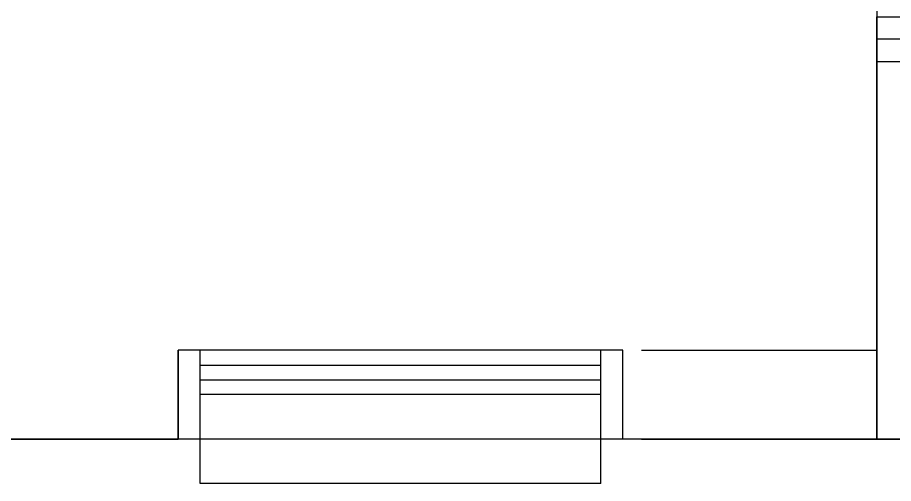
# Model space of a CAD drawing. Header units: millimetres. Extents: x 1143 to 39838, y 578 to 35727.
# Drawn here: x 8067 to 12006, y 15839 to 17937 of the extents above; entities that cross this region are included whole.
import ezdxf
from ezdxf.enums import TextEntityAlignment as Align

# ---------------------------------------------------------------- set-up
doc = ezdxf.new("R2010")
doc.units = ezdxf.units.MM
for name, color, linetype in [('3', 7, 'Continuous'), ('JJ', 8, 'Continuous'), ('PUB_WINDW', 7, 'Continuous'), ('WALL', 255, 'Continuous'), ('WINDOW', 2, 'Continuous')]:
    doc.layers.add(name, color=color, linetype=linetype)
doc.styles.add('DIM_FONT', font='SIMPLEX', dxfattribs={"width": 0.8})
doc.styles.add('SIMPLEX', font='SIMPLEX.SHX')
doc.styles.get("Standard").update_dxf_attribs({"font": 'arial.ttf'})

# ---------------------------------------------------------------- blocks, each defined once
blk = doc.blocks.new('YI')
for p, q in [((112.6, 178.4), (143.8, 178.4)), ((72.4, 3.4), (62.6, 128.4)), ((92.4, 3.4), (92.4, 49.7)), ((62.6, -151.6), (72.4, -26.6)), ((92.4, -69.2), (92.4, -26.6)), ((112.6, -201.6), (117.3, -201.6))]:
    blk.add_line(p, q)
blk.add_lwpolyline([(78.3, -43.2), (78.3, 22.3), (86.8, 22.3), (86.8, -43.2)], close=True)
for centre, radius, start, end in [((112.6, 128.4), 50, 90, 180), ((544.7, -7.4), 427.7, 156.4083, 178.5504), ((143.8, 168.4), 10, 332.3808, 90), ((-38.5, -9.7), 143.8, 5.2399, 39.5163), ((-38.5, -9.7), 143.8, 320.4837, 353.2645), ((549.1, -76.4), 436.9, 173.453, 194.8406), ((112.6, -151.6), 50, 180, 270), ((117.3, -191.6), 10, 270, 19.1838)]:
    blk.add_arc(centre, radius, start, end)
blk = doc.blocks.new('YIG')
for p, q in [((500, 1100), (0, 1100)), ((500, 0), (500, 1100)), ((500, 1070), (0, 1070)), ((225.4, 30), (225.4, 1070)), ((225.4, 30), (225.4, 1070)), ((255.4, 30), (255.4, 1070)), ((470, 30), (470, 1070)), ((470, 562.9), (500, 562.9)), ((470, 542.9), (500, 542.9)), ((0, 30), (500, 30)), ((500, 0), (0, 0)), ((0, 0), (500, 0))]:
    blk.add_line(p, q)
for centre in [(501.3, 628.9), (501.3, 476.5)]:
    blk.add_arc(centre, 30, 267.5434, 92.4566)
at = {"rotation": 90}
for p in [(225.4, 888.8), (225.4, 753.9), (225.4, 620.9), (225.4, 484.6), (225.4, 201.9), (225.4, 79.2)]:
    blk.add_blockref('YI', p, dxfattribs=at)
blk = doc.blocks.new('_L15QIU')
blk.add_blockref('YIG', (-255.4, -550))
at = {"style": 'DIM_FONT', "width": 0.8, "flags": 9}
for tag in ['YSIZE', 'XSIZE']:
    blk.add_attdef(tag, (0, 0), '', height=0.5, dxfattribs=at)
blk = doc.blocks.new('_C30KGW')
blk.add_blockref('_L15QIU', (-241.8, 535.6))
at = {"width": 0.8, "flags": 9}
blk.add_attdef('XSIZE', (0, 0), '', height=0.5, dxfattribs=at)
blk = doc.blocks.new('U_B11DGA')
at = {"layer": 'JJ', "linetype": 'Continuous'}
for p, q in [((878.2, 1501.9), (355.5, 979.2)), ((896.9, 1483.2), (393, 979.2)), ((1030.8, 1349.3), (526.8, 845.3)), ((1049.5, 1330.6), (545.5, 826.6)), ((1049.5, 1330.6), (545.5, 826.6)), ((709.2, 1295.4), (690.5, 1314.2)), ((721.7, 1307.9), (703, 1326.6)), ((374.2, 997.9), (686.1, 686.1)), ((355.5, 979.2), (667.4, 667.4))]:
    blk.add_line(p, q, dxfattribs=at)
for centre in [(743.6, 1368.8), (648.6, 1273.8)]:
    blk.add_arc(centre, 26.5, 42.5434, 227.4566, dxfattribs=at)
at = {"layer": 'JJ', "linetype": 'Continuous', "xscale": 0.882, "yscale": 0.882, "zscale": 0.882}
for name, p, rotation in [('YI', (1086.9, 1368), 225), ('YI', (910.6, 1191.7), 225), ('YI', (825.6, 1106.7), 225), ('YI', (742.7, 1023.8), 225), ('YI', (658.5, 939.6), 225), ('_C30KGW', (367, 987.1), 135)]:
    blk.add_blockref(name, p, dxfattribs=dict(at, rotation=rotation))
at = {"style": 'DIM_FONT', "width": 0.8, "flags": 9}
for tag in ['YSIZE', 'XSIZE']:
    blk.add_attdef(tag, (0, 0), '', height=0.5, dxfattribs=at)
blk = doc.blocks.new('_WBLK')
for p, q in [((-0.5, 0.5), (0.5, 0.5)), ((0.5, 0.1667), (-0.5, 0.1667)), ((0.5, -0.1667), (-0.5, -0.1667)), ((-0.5, -0.5), (0.5, -0.5))]:
    blk.add_line(p, q)
at = {"style": 'SIMPLEX', "flags": 9}
blk.add_attdef('A', text='', height=1, dxfattribs=at).set_placement((0, 1.5), align=Align.MIDDLE)
blk = doc.blocks.new('1T4F81聚福元')
for p, q in [((-16300, -13000), (-16400, -13000)), ((-14400, -13000), (-14500, -13000))]:
    blk.add_line(p, q)
at = {"layer": '3'}
for p, q in [((-13258, -13400), (-13258, -11700)), ((-14500, -13600), (-16300, -13600))]:
    blk.add_line(p, q, dxfattribs=at)
at = {"layer": 'WALL'}
for p, q in [((-13258, -11700), (-13258, -11500)), ((-13258, -11700), (-11442, -11700)), ((-16400, -13400), (-16400, -13000)), ((-16300, -13600), (-16300, -13000)), ((-14500, -13600), (-14500, -13000)), ((-14400, -13400), (-14400, -13000)), ((-19500, -13400), (-16400, -13400)), ((-14316, -13400), (-11416, -13400))]:
    blk.add_line(p, q, dxfattribs=at)
at = {"layer": 'WINDOW'}
blk.add_line((-14316, -13000), (-13258, -13000), dxfattribs=at)
blk.add_lwpolyline([(-13258, -10000), (-13258, -13400), (-14400, -13400), (-14400, -13000), (-16400, -13000), (-16400, -13400), (-19500, -13400), (-19500, -17100), (-19900, -17100), (-19900, -18500), (-17100, -18500), (-17100, -22100), (-15316, -22100), (-15316, -22500), (-12100, -22500), (-11400, -22500), (-11400, -23200), (-6516, -23200)], dxfattribs=at)
for points in [[(-21200, -1000), (-10300, -1000), (-10300, -7500), (-7600, -7500), (-7600, -9600), (-8500, -9600), (-8500, -11600), (-13258, -11600), (-13258, -11500), (-11742, -11500), (-11742, -9700), (-14400, -9700), (-14400, -10000), (-20300, -10000), (-20300, -7000), (-21200, -7000)], [(-13258, -11600), (-13258, -11700), (-11442, -11700), (-11416, -13400), (-19500, -13400), (-19500, -18000), (-19500, -18100), (-17100, -18100), (-17100, -22100), (-11400, -22100), (-11400, -23200), (-6516, -23200), (-6516, -25000), (-6316, -25000), (-6316, -18500), (-6400, -18500), (-6400, -11600)]]:
    blk.add_lwpolyline(points, close=True, dxfattribs=at)
at = {"layer": 'JJ', "xscale": -1, "rotation": 224.9999999996578}
blk.add_blockref('U_B11DGA', (-18183, -13600), dxfattribs=at)
at = {"layer": 'WINDOW', "xscale": -1800, "yscale": 199.9999999999636, "zscale": 1800}
blk.add_blockref('_WBLK', (-15400, -13100), dxfattribs=at)
at = {"style": 'DIM_FONT', "oblique": -180, "text_generation_flag": 4, "width": 0.8, "flags": 9}
for tag, p, rotation in [('XSIZE', (1326.3, -15051.1), 135), ('YSIZE', (1326.3, -15051.1), 135), ('XSIZE', (3900.1, -18100), 45), ('YSIZE', (3900.1, -18100), 45)]:
    blk.add_attdef(tag, p, '', height=0.5, rotation=rotation, dxfattribs=at)
at = {"layer": 'JJ', "oblique": -180, "text_generation_flag": 4, "width": 0.8, "flags": 9}
for p in [(1764.7, -14093.6), (2339, -19893.8)]:
    blk.add_attdef('XSIZE', p, '', height=0.441, dxfattribs=at)
blk.add_attdef('XSIZE', (-13521.8, -18540), '', height=0.441, rotation=90, dxfattribs=at)

msp = doc.modelspace()

# ---------------------------------------------------------------- block references
at = {"layer": 'PUB_WINDW'}
msp.add_blockref('1T4F81聚福元', (25189.3, 29439.1), dxfattribs=at)

doc.saveas('drawing.dxf')
